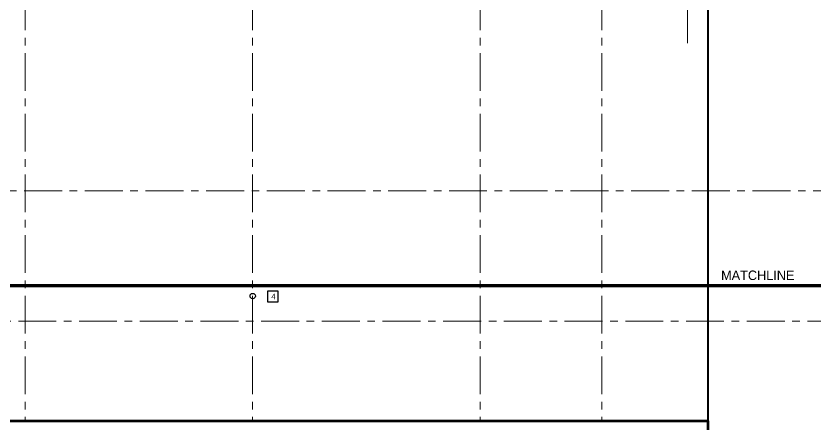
# Model space of a CAD drawing. Header units: inches. Extents: x -26500 to -19632, y -3347 to 2257.
# Drawn here: x -22155 to -20892, y -682 to -36 of the extents above; entities that cross this region are included whole.
import ezdxf
from ezdxf.enums import TextEntityAlignment as Align

# ---------------------------------------------------------------- set-up
doc = ezdxf.new("R2010")
doc.units = ezdxf.units.IN
doc.header["$LTSCALE"] = 48
doc.header["$MEASUREMENT"] = 0
for name, pattern in [('A105$0$CENTER', [2, 1.25, -0.25, 0.25, -0.25]), ('NB - 9th floor_plan$0$HIDDEN2', [0.1875, 0.125, -0.0625]), ('NB - 9th floor_plan$0$PHANTOM2', [1.25, 0.625, -0.125, 0.125, -0.125, 0.125, -0.125])]:
    doc.linetypes.add(name, pattern=pattern)
for name, color, linetype in [('A105$0$A-ANNO-WEST', 8, 'Continuous'), ('A105$0$A-GRID-GRDP0-12', 8, 'Continuous'), ('A105$0$A-GRID-GRDP0-15', 8, 'Continuous'), ('A105$0$C-PROP', 8, 'Continuous'), ('ANNTEXT', 6, 'Continuous'), ('ETEXT', 6, 'Continuous'), ('NB - 9th floor_plan$0$STMATCHLINE', 1, 'NB - 9th floor_plan$0$HIDDEN2'), ('P-Anno-Text', 6, 'Continuous'), ('P-Pipe-Ftng', 134, 'Continuous'), ('XREF', 7, 'Continuous')]:
    doc.layers.add(name, color=color, linetype=linetype)
doc.styles.add('ANNTEXT', font='romans.shx')
doc.styles.add('NB - 9th floor_plan$0$au101s01', font='AU101S01.shx')
doc.styles.add('P-00-JAR', font='arial.ttf')

# ---------------------------------------------------------------- blocks, each defined once
blk = doc.blocks.new('NB - 9th floor_plan')
at = {"layer": 'NB - 9th floor_plan$0$STMATCHLINE', "linetype": 'NB - 9th floor_plan$0$PHANTOM2', "transparency": 33554687, "const_width": 5, "elevation": 0.2}
blk.add_lwpolyline([(-26104.8, -462.9), (-19634.8, -462.9)], dxfattribs=at)
at = {"layer": 'NB - 9th floor_plan$0$STMATCHLINE', "transparency": 33554687, "style": 'NB - 9th floor_plan$0$au101s01'}
blk.add_text('MATCHLINE', height=15, dxfattribs=at).set_placement((-20982.2, -454, 0.2), align=Align.CENTER)
blk = doc.blocks.new('ZA_SQR')
blk.add_lwpolyline([(-0.703125, -0.703125), (0.703125, -0.703125), (0.703125, 0.703125), (-0.703125, 0.703125)], close=True)
at = {"layer": 'ANNTEXT', "style": 'ANNTEXT'}
blk.add_attdef('SQRID', text='', height=0.75, dxfattribs=at).set_placement((0, 0), align=Align.MIDDLE)
at = {"layer": 'ANNTEXT', "style": 'ANNTEXT', "flags": 1}
blk.add_attdef('SQRDESCRIPTION', text='', height=0.75, dxfattribs=at).set_placement((0, -2.125), align=Align.MIDDLE)
blk = doc.blocks.new('A105')
at = {"layer": 'A105$0$A-ANNO-WEST', "lineweight": 53, "transparency": 33554687, "elevation": -0.0001, "flags": 128}
blk.add_lwpolyline([(-23093.0624, -797.9051), (-22682.0257, -797.9051), (-22682.0257, -676.9042), (-21061.0236, -676.9042), (-21061.0236, -2477.9051), (-22682.0257, -2477.9051), (-22682.0257, -2347.1498), (-22682.0257, -2347.1498), (-23779.0217, -2347.1498), (-23779.0217, -2347.1498), (-23837.3562, -2478.8988), (-25502.0254, -2478.9003), (-25502.0236, -2298.3308), (-25518.812, -2282.5399), (-25684.162, -2209.3266), (-25076.0596, -835.9378), (-24911.085, -908.9844), (-24842.0239, -857.4072), (-24842.0259, -676.9042), (-23039.4874, -676.9057), (-23093.0624, -797.9051)], close=True, dxfattribs=at)
at = {"layer": 'A105$0$A-GRID-GRDP0-12', "linetype": 'A105$0$CENTER', "lineweight": 0, "transparency": 33554687}
blk.add_line((-21093.5239, -79.3264), (-21093.5239, 1922.9862), dxfattribs=at)
at = {"layer": 'A105$0$A-GRID-GRDP0-15', "linetype": 'A105$0$CENTER', "lineweight": 0, "transparency": 33554687}
for p, q in [((-22141.0236, 2113.2362), (-22141.0236, -676.9042)), ((-21781.0236, 2113.2362), (-21781.0236, -676.9042)), ((-21421.0236, 2113.2362), (-21421.0236, -676.9042)), ((-21229.0236, 2113.2362), (-21229.0236, -676.9042)), ((-21061.0236, -3071.9017), (-21061.0236, 2112.4438)), ((-24638.5067, -312.8426), (-20364.9322, -312.8426)), ((-24743.6228, -518.9051), (-20364.9322, -518.9051))]:
    blk.add_line(p, q, dxfattribs=at)
at = {"layer": 'A105$0$C-PROP', "lineweight": 40, "transparency": 33554687, "flags": 128}
blk.add_lwpolyline([(-25004.5437, -676.9041), (-24022.0239, 1542.095), (-21061.0239, 1542.095), (-21061.0239, -676.9042)], dxfattribs=at)

msp = doc.modelspace()

# ---------------------------------------------------------------- linework, layer by layer
at = {"layer": 'P-Pipe-Ftng'}
msp.add_circle((-21781, -479.3), 4.24, dxfattribs=at)

# ---------------------------------------------------------------- block references
at = {"layer": 'ETEXT', "xscale": 12.00384, "yscale": 12.00384, "zscale": 12.00384}
msp.add_blockref('ZA_SQR', (-21749.2, -480.3), dxfattribs=at)
at = {"layer": 'XREF', "transparency": 33554467}
msp.add_blockref('A105', (0, 0), dxfattribs=at)
at = {"layer": 'XREF'}
msp.add_blockref('NB - 9th floor_plan', (0, 0), dxfattribs=at)

# ---------------------------------------------------------------- texts
at = {"layer": 'P-Anno-Text', "insert": (-21751.6, -484.7), "char_height": 9, "width": 184.644, "attachment_point": 7, "style": 'P-00-JAR'}
msp.add_mtext('4', dxfattribs=at)

doc.saveas('drawing.dxf')
